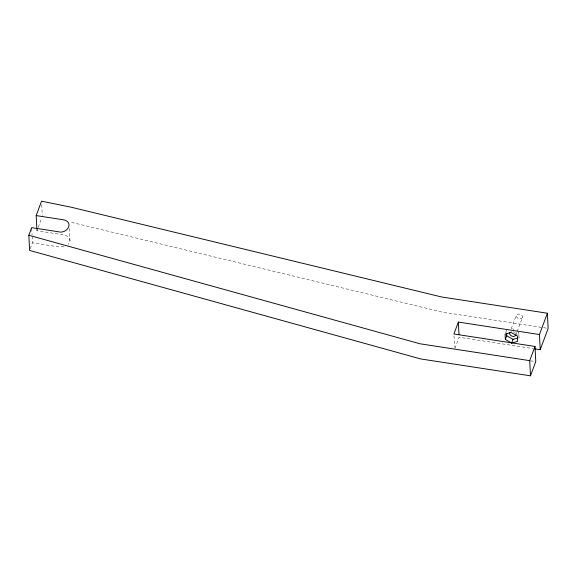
<?xml version="1.0" encoding="UTF-8"?>
<svg xmlns="http://www.w3.org/2000/svg" width="577" height="577" viewBox="0 0 577 577"><rect width="100%" height="100%" fill="white"/><g stroke="black" fill="none" stroke-linecap="round" stroke-linejoin="round"><path stroke-width="0.43" stroke-dasharray="2.88 2.16" d="M69.37 228.485L69.997 240.977L68.209 244.388M30.249 248.737L32.449 242.83L32.088 235.69M69.997 240.977C70.178 237.399 66.47 235.25 63.347 234.817L36.95 230.757L41.724 217.955M454.986 348.364L459.133 337.235L533.083 348.602M505.64 332.655L506.462 330.441L506.556 332.215M511.208 328.919L516.206 315.511M515.874 334.977L516.812 332.467M517.122 331.624L522.43 317.379C521.305 319.997 517.035 318.778 516.249 316.427A3.217 2.229 20.4 0 1 516.365 315.092L516.631 314.732A3.282 2.272 20.4 0 1 521.904 315.54L522.178 315.987M517.958 334.552L518.781 332.338L519.055 337.646L518.499 339.125M64.018 246.61L58.847 246.891L32.449 242.83M546.376 328.125L442.48 312.157L69.629 221.914M530.422 360.798L535.766 361.62M512.484 328.739L513.883 329.539M454.005 335.778L454.597 347.376M41.732 204.748L42.272 215.459M36.856 228.975L36.95 230.757M31.728 228.557L32.045 234.803M522.098 315.98A3.217 2.229 20.4 0 1 522.351 317.364M510.912 331.818A3.282 2.272 20.4 0 1 511.446 331.688M513.278 331.833A3.282 2.272 20.4 0 1 514.439 332.366M514.936 332.734A3.282 2.272 20.4 0 1 515.34 333.145M515.622 333.593A3.217 2.229 20.4 0 1 515.824 334.061"/><path stroke-width="0.87" d="M36.178 215.589L41.551 201.178L71.505 207.287L441.715 296.989L547.378 313.232L539.445 334.53L458.362 322.067L453.919 333.989L535.002 346.452L535.766 361.62L530.479 375.822L420.77 358.959L29.622 250.425L28.85 235.257L31.685 227.663L58.075 231.716C67.386 234.493 74.822 221.352 62.576 219.649L36.178 215.589L36.856 228.975M505.358 339.449L505.084 334.133L511.107 332.431L517.403 336.03L517.677 341.346L511.648 343.048L505.358 339.449L506.736 335.756L506.599 333.095M511.648 343.048L513.025 339.355L518.189 337.891M530.479 375.822L529.708 360.647L535.002 346.452M534.865 348.876L540.216 349.698L548.15 328.4L547.378 313.232M515.874 334.977C514.749 337.595 510.472 336.384 509.693 334.033A3.217 2.229 20.4 0 1 509.801 332.698M529.708 360.647L419.998 343.784L28.85 235.257M506.736 335.756L513.025 339.355M539.445 334.53L540.216 349.698M458.362 322.067L458.996 334.559"/></g></svg>
